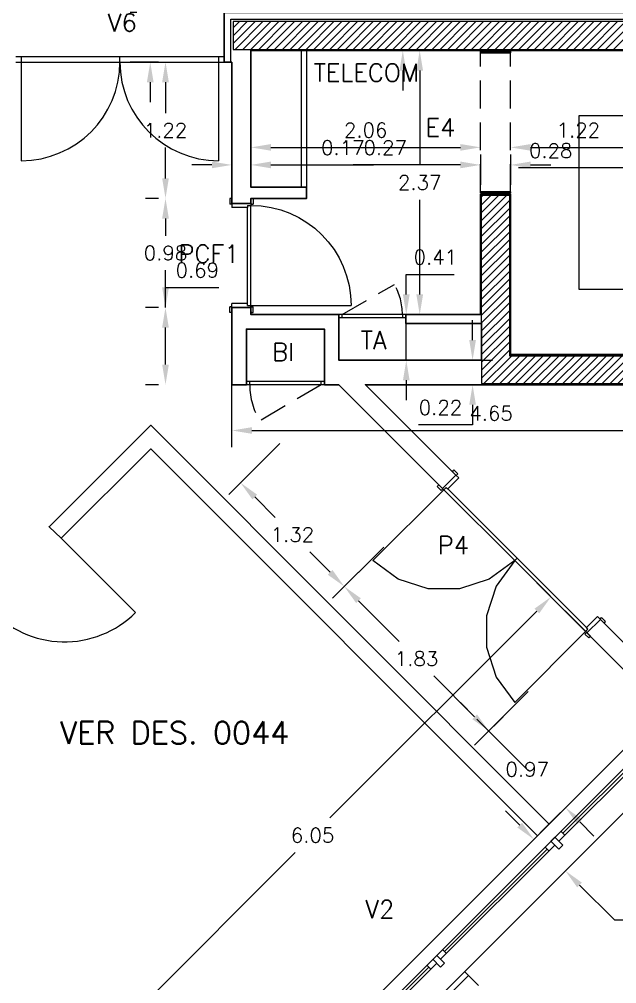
# Model space of a CAD drawing. Extents: x 19.8 to 90.6, y 5.5 to 74.
# Drawn here: x 71.83 to 77.19, y 34.88 to 43.53 of the extents above; entities that cross this region are included whole.
import ezdxf

# ---------------------------------------------------------------- set-up
doc = ezdxf.new("R2010")
doc.units = 0
doc.header["$MEASUREMENT"] = 0
for name, pattern in [('1st floor plan$0$Hidden', [0.375, 0.25, -0.125]), ('1st floor plan$0$Solid', [0]), ('Default', [0]), ('Solid', [0])]:
    doc.linetypes.add(name, pattern=pattern)
doc.layers.get('DEFPOINTS').update_dxf_attribs({"linetype": 'Solid'})
for name, color, linetype in [('1st floor plan$0$1FIN', 15, 'Continuous'), ('1st floor plan$0$2F', 7, 'Continuous'), ('1st floor plan$0$2FIN', 7, 'Continuous'), ('1st floor plan$0$CAI', 52, 'Continuous'), ('1st floor plan$0$Doors', 142, 'Continuous'), ('1st floor plan$0$ESTR', 92, 'Continuous'), ('1st floor plan$0$FACH', 142, 'Continuous'), ('1st floor plan$0$Hatch', 15, 'Continuous'), ('Dimensions (COTAS)', 212, 'Solid'), ('Dimensions for stairway', 212, 'Continuous'), ('Text O', 212, 'Default'), ('VAO', 132, 'Default'), ('Xref_Plan', 7, 'Continuous')]:
    doc.layers.add(name, color=color, linetype=linetype)
doc.layers.add('1st floor plan$0$Interior Walls', color=7, linetype='Continuous', lineweight=30)
doc.layers.add('1st floor plan$0$Partitions', color=7, linetype='Continuous', lineweight=30)
doc.styles.add('Simplex', font='SIMPLEX.SHX')
doc.dimstyles.get("Standard").update_dxf_attribs({"dimtxt": 0.13, "dimasz": 0.18, "dimexe": 0.18, "dimexo": 0.0625, "dimgap": 0.09, "dimtad": 1, "dimtih": 1, "dimtoh": 1, "dimzin": 0, "dimdsep": 46, "dimtxsty": 'Simplex', "dimcen": 0.09, "dimadec": 0, "dimazin": 0, "dimtfac": 1, "dimtofl": 0, "dimtmove": 0, "dimatfit": 3, "dimfxl": 1, "dimtolj": 1, "dimtzin": 0, "dimarcsym": 0})

# ---------------------------------------------------------------- blocks, each defined once
blk = doc.blocks.new('*D17')
at = {"layer": 'DEFPOINTS', "color": 0}
for p in [(79.1035, 36.8731), (81.5784, 34.3983), (52.587, 10.3566)]:
    blk.add_point(p, dxfattribs=at)
at = {"layer": 'Dimensions (COTAS)', "color": 0, "lineweight": -2}
for p, q in [((79.1477, 36.8289), (81.7057, 34.271)), ((81.4511, 34.271), (68.4751, 21.295)), ((55.1892, 8.009), (68.1651, 20.985)), ((52.6312, 10.3124), (55.1892, 7.7545))]:
    blk.add_line(p, q, dxfattribs=at)
at = {"layer": 'Dimensions (COTAS)', "color": 0}
for points in [[(81.4299, 34.2922), (81.4723, 34.2498), (81.5784, 34.3983)], [(55.168, 8.0302), (55.2104, 7.9878), (55.0619, 7.8817)]]:
    blk.add_solid(points, dxfattribs=at)
at = {"layer": 'Dimensions (COTAS)', "color": 0, "insert": (68.3201, 21.14), "char_height": 0.13, "attachment_point": 5, "style": 'Simplex'}
blk.add_mtext('\\A1;37.50', dxfattribs=at)
blk = doc.blocks.new('*D260')
at = {"layer": 'DEFPOINTS', "color": 0}
for p in [(75.3058, 40.882), (75.4264, 40.882), (75.4264, 40.4721)]:
    blk.add_point(p, dxfattribs=at)
at = {"layer": 'Dimensions (COTAS)', "color": 0, "lineweight": -2}
for p, q in [((75.3058, 41.062), (75.3058, 41.242)), ((75.3058, 41.242), (75.7363, 41.242)), ((75.3639, 40.882), (75.1258, 40.882)), ((75.3639, 40.4721), (75.1258, 40.4721)), ((75.3058, 40.2921), (75.3058, 40.1121))]:
    blk.add_line(p, q, dxfattribs=at)
at = {"layer": 'Dimensions (COTAS)', "color": 0}
for points in [[(75.2758, 41.062), (75.3358, 41.062), (75.3058, 40.882)], [(75.2758, 40.2921), (75.3358, 40.2921), (75.3058, 40.4721)]]:
    blk.add_solid(points, dxfattribs=at)
at = {"layer": 'Dimensions (COTAS)', "color": 0, "insert": (75.566, 41.397), "char_height": 0.13, "attachment_point": 5, "style": 'Simplex'}
blk.add_mtext('\\A1;0.41', dxfattribs=at)
blk = doc.blocks.new('*D261')
at = {"layer": 'DEFPOINTS', "color": 0}
for p in [(75.4264, 43.2521), (75.4264, 43.2521), (75.4264, 40.882)]:
    blk.add_point(p, dxfattribs=at)
at = {"layer": 'Dimensions (COTAS)', "color": 0, "lineweight": -2}
for p, q in [((75.3639, 43.2521), (75.2464, 43.2521)), ((75.4264, 43.0721), (75.4264, 42.2221)), ((75.4264, 41.062), (75.4264, 41.9121)), ((75.3639, 40.882), (75.2464, 40.882))]:
    blk.add_line(p, q, dxfattribs=at)
at = {"layer": 'Dimensions (COTAS)', "color": 0}
for points in [[(75.3964, 43.0721), (75.4564, 43.0721), (75.4264, 43.2521)], [(75.3964, 41.062), (75.4564, 41.062), (75.4264, 40.882)]]:
    blk.add_solid(points, dxfattribs=at)
at = {"layer": 'Dimensions (COTAS)', "color": 0, "insert": (75.4264, 42.0671), "char_height": 0.13, "attachment_point": 5, "style": 'Simplex'}
blk.add_mtext('\\A1;2.37', dxfattribs=at)
blk = doc.blocks.new('*D262')
at = {"layer": 'DEFPOINTS', "color": 0}
for p in [(73.1455, 41.924), (73.1455, 41.924), (73.1455, 40.9451)]:
    blk.add_point(p, dxfattribs=at)
at = {"layer": 'Dimensions (COTAS)', "color": 0, "lineweight": -2}
for p, q in [((73.083, 41.924), (72.9655, 41.924)), ((73.1455, 41.744), (73.1455, 41.5895)), ((73.1455, 41.1251), (73.1455, 41.2795)), ((73.083, 40.9451), (72.9655, 40.9451))]:
    blk.add_line(p, q, dxfattribs=at)
at = {"layer": 'Dimensions (COTAS)', "color": 0}
for points in [[(73.1155, 41.744), (73.1755, 41.744), (73.1455, 41.924)], [(73.1155, 41.1251), (73.1755, 41.1251), (73.1455, 40.9451)]]:
    blk.add_solid(points, dxfattribs=at)
at = {"layer": 'Dimensions (COTAS)', "color": 0, "insert": (73.1455, 41.4345), "char_height": 0.13, "attachment_point": 5, "style": 'Simplex'}
blk.add_mtext('\\A1;0.98', dxfattribs=at)
blk = doc.blocks.new('P90-17')
at = {"color": 0}
for p, q in [((0, 0), (0, 0.9)), ((-0.0619, 0.005), (-0.0619, 0.02)), ((-0.0619, 0.02), (-0.0119, 0.02)), ((-0.0619, 0.005), (-0.0569, 0.005)), ((-0.0569, 0), (-0.0569, 0.005)), ((-0.0169, 0), (-0.0169, 0.005)), ((-0.0169, 0.005), (-0.0119, 0.005)), ((-0.0169, 0), (0, 0)), ((-0.0119, 0.005), (-0.0119, 0.02)), ((0, 0), (0.9, 0)), ((0, -0.03), (0, 0)), ((0.9619, 0.02), (0.9119, 0.02)), ((0.9119, 0.005), (0.9119, 0.02)), ((0.9169, 0.005), (0.9119, 0.005)), ((0.9169, 0), (0.9169, 0.005)), ((0.9619, 0.005), (0.9569, 0.005)), ((0.9569, 0), (0.9569, 0.005)), ((0.9619, 0.005), (0.9619, 0.02)), ((0, -0.03), (0.02, -0.03)), ((0.02, -0.03), (0.88, -0.03)), ((0.02, -0.03), (0.02, -0.17)), ((0.9, -0.03), (0.88, -0.03)), ((0.88, -0.03), (0.88, -0.17)), ((0.9169, 0), (0.9, 0)), ((0.9, -0.03), (0.9, 0)), ((-0.0569, -0.17), (-0.0569, -0.175)), ((-0.0169, -0.17), (-0.0169, -0.175)), ((-0.0169, -0.17), (0.02, -0.17)), ((0.9169, -0.17), (0.88, -0.17)), ((0.9169, -0.17), (0.9169, -0.175)), ((0.9569, -0.17), (0.9569, -0.175)), ((-0.0619, -0.175), (-0.0619, -0.19)), ((-0.0619, -0.175), (-0.0569, -0.175)), ((-0.0619, -0.19), (-0.0119, -0.19)), ((-0.0169, -0.175), (-0.0119, -0.175)), ((-0.0119, -0.175), (-0.0119, -0.19)), ((0.9169, -0.175), (0.9119, -0.175)), ((0.9119, -0.175), (0.9119, -0.19)), ((0.9619, -0.19), (0.9119, -0.19)), ((0.9619, -0.175), (0.9569, -0.175)), ((0.9619, -0.175), (0.9619, -0.19))]:
    blk.add_line(p, q, dxfattribs=at)
blk.add_arc((0, 0), 0.9, 360, 90, dxfattribs=at)
blk = doc.blocks.new('*D263')
at = {"layer": 'DEFPOINTS', "color": 0}
for p in [(76.7347, 36.4559), (77.0176, 36.1731), (76.7333, 35.8888)]:
    blk.add_point(p, dxfattribs=at)
at = {"layer": 'Dimensions (COTAS)', "color": 0, "lineweight": -2}
for p, q in [((76.3232, 36.2989), (76.1959, 36.4262)), ((76.6906, 36.4117), (76.3232, 36.0444)), ((76.9734, 36.1289), (76.6061, 35.7615)), ((76.8606, 35.7615), (77.1738, 35.4483)), ((77.1738, 35.4483), (77.66, 35.4483))]:
    blk.add_line(p, q, dxfattribs=at)
at = {"layer": 'Dimensions (COTAS)', "color": 0}
for points in [[(76.3444, 36.3201), (76.302, 36.2777), (76.4505, 36.1716)], [(76.8818, 35.7827), (76.8394, 35.7403), (76.7333, 35.8888)]]:
    blk.add_solid(points, dxfattribs=at)
at = {"layer": 'Dimensions (COTAS)', "color": 0, "insert": (77.4619, 35.6033), "char_height": 0.13, "attachment_point": 5, "style": 'Simplex'}
blk.add_mtext('\\A1;0.40', dxfattribs=at)
blk = doc.blocks.new('*D264')
at = {"layer": 'DEFPOINTS', "color": 0}
for p in [(73.7414, 39.841), (78.3914, 39.841), (78.3914, 39.841)]:
    blk.add_point(p, dxfattribs=at)
at = {"layer": 'Dimensions (COTAS)', "color": 0, "lineweight": -2}
for p, q in [((73.7414, 39.9035), (73.7414, 40.021)), ((78.3914, 39.9035), (78.3914, 40.021)), ((73.9214, 39.841), (78.2114, 39.841))]:
    blk.add_line(p, q, dxfattribs=at)
at = {"layer": 'Dimensions (COTAS)', "color": 0}
for points in [[(73.9214, 39.871), (73.9214, 39.811), (73.7414, 39.841)], [(78.2114, 39.871), (78.2114, 39.811), (78.3914, 39.841)]]:
    blk.add_solid(points, dxfattribs=at)
at = {"layer": 'Dimensions (COTAS)', "color": 0, "insert": (76.0664, 39.996), "char_height": 0.13, "attachment_point": 5, "style": 'Simplex'}
blk.add_mtext('\\A1;4.65', dxfattribs=at)
blk = doc.blocks.new('*D265')
at = {"layer": 'DEFPOINTS', "color": 0}
for p in [(79.1035, 36.8731), (80.8713, 35.1054), (73.8002, 31.5698)]:
    blk.add_point(p, dxfattribs=at)
at = {"layer": 'Dimensions (COTAS)', "color": 0, "lineweight": -2}
for p, q in [((79.1477, 36.8289), (80.9986, 34.9781)), ((80.744, 34.9781), (78.3746, 32.6087)), ((75.6953, 29.9293), (78.0646, 32.2987)), ((73.8444, 31.5256), (75.6953, 29.6748))]:
    blk.add_line(p, q, dxfattribs=at)
at = {"layer": 'Dimensions (COTAS)', "color": 0}
for points in [[(80.7228, 34.9993), (80.7652, 34.9569), (80.8713, 35.1054)], [(75.674, 29.9506), (75.7165, 29.9081), (75.568, 29.8021)]]:
    blk.add_solid(points, dxfattribs=at)
at = {"layer": 'Dimensions (COTAS)', "color": 0, "insert": (78.2196, 32.4537), "char_height": 0.13, "attachment_point": 5, "style": 'Simplex'}
blk.add_mtext('\\A1;7.50', dxfattribs=at)
blk = doc.blocks.new('*D272')
at = {"layer": 'DEFPOINTS', "color": 0}
for p in [(74.7497, 38.441), (76.0464, 37.1443), (76.0464, 37.1443)]:
    blk.add_point(p, dxfattribs=at)
at = {"layer": 'Dimensions (COTAS)', "color": 0, "lineweight": -2}
for p, q in [((74.7939, 38.4852), (74.877, 38.5683)), ((74.877, 38.3137), (75.243, 37.9476)), ((75.9191, 37.2715), (75.553, 37.6376)), ((76.0906, 37.1884), (76.1737, 37.2715))]:
    blk.add_line(p, q, dxfattribs=at)
at = {"layer": 'Dimensions (COTAS)', "color": 0}
for points in [[(74.8982, 38.3349), (74.8558, 38.2925), (74.7497, 38.441)], [(75.9403, 37.2927), (75.8979, 37.2503), (76.0464, 37.1443)]]:
    blk.add_solid(points, dxfattribs=at)
at = {"layer": 'Dimensions (COTAS)', "color": 0, "insert": (75.398, 37.7926), "char_height": 0.13, "attachment_point": 5, "style": 'Simplex'}
blk.add_mtext('\\A1;1.83', dxfattribs=at)
blk = doc.blocks.new('PD90-17')
at = {"color": 0}
for p, q in [((0, 0), (0, 0.9)), ((1.8, 0), (1.8, 0.9)), ((-0.0619, 0.005), (-0.0619, 0.02)), ((-0.0619, 0.02), (-0.0119, 0.02)), ((-0.0619, 0.005), (-0.0569, 0.005)), ((-0.0569, 0), (-0.0569, 0.005)), ((-0.0169, 0), (-0.0169, 0.005)), ((-0.0169, 0.005), (-0.0119, 0.005)), ((-0.0169, 0), (0, 0)), ((-0.0119, 0.005), (-0.0119, 0.02)), ((0, -0.03), (0, 0)), ((0, 0), (0.9, 0)), ((1.8, 0), (0.9, 0)), ((1.8, -0.03), (1.8, 0)), ((1.8169, 0), (1.8, 0)), ((1.8619, 0.02), (1.8119, 0.02)), ((1.8119, 0.005), (1.8119, 0.02)), ((1.8169, 0.005), (1.8119, 0.005)), ((1.8169, 0), (1.8169, 0.005)), ((1.8619, 0.005), (1.8569, 0.005)), ((1.8569, 0), (1.8569, 0.005)), ((1.8619, 0.005), (1.8619, 0.02)), ((0, -0.03), (0.02, -0.03)), ((0.02, -0.03), (0.02, -0.17)), ((0.9, -0.03), (0.02, -0.03)), ((0.9, 0), (0.9, -0.03)), ((0.9, 0), (0.9, -0.03)), ((0.9, -0.03), (1.78, -0.03)), ((1.78, -0.03), (1.78, -0.17)), ((1.8, -0.03), (1.78, -0.03)), ((-0.0569, -0.17), (-0.0569, -0.175)), ((-0.0169, -0.17), (-0.0169, -0.175)), ((-0.0169, -0.17), (0.02, -0.17)), ((1.8169, -0.17), (1.78, -0.17)), ((1.8169, -0.17), (1.8169, -0.175)), ((1.8569, -0.17), (1.8569, -0.175)), ((-0.0619, -0.175), (-0.0619, -0.19)), ((-0.0619, -0.175), (-0.0569, -0.175)), ((-0.0619, -0.19), (-0.0119, -0.19)), ((-0.0169, -0.175), (-0.0119, -0.175)), ((-0.0119, -0.175), (-0.0119, -0.19)), ((1.8169, -0.175), (1.8119, -0.175)), ((1.8119, -0.175), (1.8119, -0.19)), ((1.8619, -0.19), (1.8119, -0.19)), ((1.8619, -0.175), (1.8569, -0.175)), ((1.8619, -0.175), (1.8619, -0.19))]:
    blk.add_line(p, q, dxfattribs=at)
at = {"color": 0, "linetype": 'Default'}
for points in [[(0.9, 0, 0), (0.856, 0.2781, 0), (0.7281, 0.529, 0), (0.529, 0.7281, 0), (0.2781, 0.856, 0), (0, 0.9, 0)], [(0.9, 0, 0), (0.944, 0.2781, 0), (1.0719, 0.529, 0), (1.271, 0.7281, 0), (1.5219, 0.856, 0), (1.8, 0.9, 0)]]:
    blk.add_polyline3d(points, dxfattribs=at)
blk = doc.blocks.new('*D273')
at = {"layer": 'DEFPOINTS', "color": 0}
for p in [(76.6039, 38.3474), (76.6039, 38.3474), (72.3259, 34.0694)]:
    blk.add_point(p, dxfattribs=at)
at = {"layer": 'Dimensions (COTAS)', "color": 0, "lineweight": -2}
for p, q in [((76.5597, 38.3916), (76.4766, 38.4747)), ((76.4766, 38.2202), (74.6199, 36.3634)), ((72.4532, 34.1967), (74.3099, 36.0534)), ((72.2817, 34.1136), (72.1986, 34.1967))]:
    blk.add_line(p, q, dxfattribs=at)
at = {"layer": 'Dimensions (COTAS)', "color": 0}
for points in [[(76.4554, 38.2414), (76.4978, 38.199), (76.6039, 38.3474)], [(72.432, 34.2179), (72.4744, 34.1755), (72.3259, 34.0694)]]:
    blk.add_solid(points, dxfattribs=at)
at = {"layer": 'Dimensions (COTAS)', "color": 0, "insert": (74.4649, 36.2084), "char_height": 0.13, "attachment_point": 5, "style": 'Simplex'}
blk.add_mtext('\\A1;6.05', dxfattribs=at)
blk = doc.blocks.new('L')
at = {"color": 0}
blk.add_line((0, 0.15), (0, -0.5), dxfattribs=at)
blk = doc.blocks.new('*D274')
at = {"layer": 'DEFPOINTS', "color": 0}
for p in [(76.0464, 37.1443), (76.7347, 36.4559), (76.7347, 36.4559)]:
    blk.add_point(p, dxfattribs=at)
at = {"layer": 'Dimensions (COTAS)', "color": 0, "lineweight": -2}
for p, q in [((75.9191, 37.2715), (75.7918, 37.3988)), ((76.0022, 37.1001), (75.9191, 37.017)), ((76.7789, 36.5001), (76.862, 36.5832)), ((76.862, 36.3286), (76.9893, 36.2013))]:
    blk.add_line(p, q, dxfattribs=at)
at = {"layer": 'Dimensions (COTAS)', "color": 0}
for points in [[(75.9403, 37.2927), (75.8979, 37.2503), (76.0464, 37.1443)], [(76.8832, 36.3498), (76.8408, 36.3074), (76.7347, 36.4559)]]:
    blk.add_solid(points, dxfattribs=at)
at = {"layer": 'Dimensions (COTAS)', "color": 0, "insert": (76.3906, 36.8001), "char_height": 0.13, "attachment_point": 5, "style": 'Simplex'}
blk.add_mtext('\\A1;0.97', dxfattribs=at)
blk = doc.blocks.new('*D275')
at = {"layer": 'DEFPOINTS', "color": 0}
for p in [(73.8189, 39.3717), (74.7497, 38.441), (74.7497, 38.441)]:
    blk.add_point(p, dxfattribs=at)
at = {"layer": 'Dimensions (COTAS)', "color": 0, "lineweight": -2}
for p, q in [((73.8631, 39.4159), (73.9462, 39.499)), ((73.9462, 39.2444), (74.1293, 39.0614)), ((74.6224, 38.5683), (74.4393, 38.7514)), ((74.7939, 38.4852), (74.877, 38.5683))]:
    blk.add_line(p, q, dxfattribs=at)
at = {"layer": 'Dimensions (COTAS)', "color": 0}
for points in [[(73.9674, 39.2657), (73.925, 39.2232), (73.8189, 39.3717)], [(74.6436, 38.5895), (74.6012, 38.547), (74.7497, 38.441)]]:
    blk.add_solid(points, dxfattribs=at)
at = {"layer": 'Dimensions (COTAS)', "color": 0, "insert": (74.2843, 38.9064), "char_height": 0.13, "attachment_point": 5, "style": 'Simplex'}
blk.add_mtext('\\A1;1.32', dxfattribs=at)
blk = doc.blocks.new('*D276')
at = {"layer": 'DEFPOINTS', "color": 0}
for p in [(73.1455, 40.9451), (73.1455, 40.9451), (73.1455, 40.2521)]:
    blk.add_point(p, dxfattribs=at)
at = {"layer": 'Dimensions (COTAS)', "color": 0, "lineweight": -2}
for p, q in [((73.1455, 40.9451), (73.1455, 41.1251)), ((73.1455, 41.1251), (73.6255, 41.1251)), ((73.083, 40.9451), (72.9655, 40.9451)), ((73.1455, 40.4321), (73.1455, 40.7651)), ((73.083, 40.2521), (72.9655, 40.2521))]:
    blk.add_line(p, q, dxfattribs=at)
at = {"layer": 'Dimensions (COTAS)', "color": 0}
for points in [[(73.1155, 40.7651), (73.1755, 40.7651), (73.1455, 40.9451)], [(73.1155, 40.4321), (73.1755, 40.4321), (73.1455, 40.2521)]]:
    blk.add_solid(points, dxfattribs=at)
at = {"layer": 'Dimensions (COTAS)', "color": 0, "insert": (73.4305, 41.2801), "char_height": 0.13, "attachment_point": 5, "style": 'Simplex'}
blk.add_mtext('\\A1;0.69', dxfattribs=at)
blk = doc.blocks.new('*D277')
at = {"layer": 'DEFPOINTS', "color": 0}
for p in [(75.4264, 40.4721), (75.9007, 40.4721), (75.4264, 40.2521)]:
    blk.add_point(p, dxfattribs=at)
at = {"layer": 'Dimensions (COTAS)', "color": 0, "lineweight": -2}
for p, q in [((75.9007, 40.6521), (75.9007, 40.8321)), ((75.4889, 40.4721), (76.0807, 40.4721)), ((75.4889, 40.2521), (76.0807, 40.2521)), ((75.9007, 40.0721), (75.9007, 39.8921)), ((75.9007, 39.8921), (75.4145, 39.8921))]:
    blk.add_line(p, q, dxfattribs=at)
at = {"layer": 'Dimensions (COTAS)', "color": 0}
for points in [[(75.8707, 40.6521), (75.9307, 40.6521), (75.9007, 40.4721)], [(75.8707, 40.0721), (75.9307, 40.0721), (75.9007, 40.2521)]]:
    blk.add_solid(points, dxfattribs=at)
at = {"layer": 'Dimensions (COTAS)', "color": 0, "insert": (75.6126, 40.0471), "char_height": 0.13, "attachment_point": 5, "style": 'Simplex'}
blk.add_mtext('\\A1;0.22', dxfattribs=at)
blk = doc.blocks.new('*D295')
at = {"layer": 'DEFPOINTS', "color": 0}
for p in [(77.7368, 42.3823), (77.4568, 42.225), (77.7368, 42.1986)]:
    blk.add_point(p, dxfattribs=at)
at = {"layer": 'Dimensions for stairway', "color": 0, "lineweight": -2}
for p, q in [((77.7368, 42.3198), (77.7368, 42.0186)), ((77.2768, 42.1986), (76.3137, 42.1986)), ((77.4568, 42.1625), (77.4568, 42.0186)), ((77.9168, 42.1986), (78.0968, 42.1986))]:
    blk.add_line(p, q, dxfattribs=at)
at = {"layer": 'Dimensions for stairway', "color": 0}
for points in [[(77.2768, 42.2286), (77.2768, 42.1686), (77.4568, 42.1986)], [(77.9168, 42.2286), (77.9168, 42.1686), (77.7368, 42.1986)]]:
    blk.add_solid(points, dxfattribs=at)
at = {"layer": 'Dimensions for stairway', "color": 0, "insert": (76.6018, 42.3536), "char_height": 0.13, "attachment_point": 5, "style": 'Simplex'}
blk.add_mtext('\\A1;0.28', dxfattribs=at)
blk = doc.blocks.new('*D296')
at = {"layer": 'DEFPOINTS', "color": 0}
for p in [(76.2418, 42.3823), (77.4568, 42.3823), (77.4568, 42.225)]:
    blk.add_point(p, dxfattribs=at)
at = {"layer": 'Dimensions for stairway', "color": 0, "lineweight": -2}
for p, q in [((76.2418, 42.4448), (76.2418, 42.5623)), ((77.4568, 42.2875), (77.4568, 42.5623)), ((76.4218, 42.3823), (77.2768, 42.3823))]:
    blk.add_line(p, q, dxfattribs=at)
at = {"layer": 'Dimensions for stairway', "color": 0}
for points in [[(76.4218, 42.4123), (76.4218, 42.3523), (76.2418, 42.3823)], [(77.2768, 42.4123), (77.2768, 42.3523), (77.4568, 42.3823)]]:
    blk.add_solid(points, dxfattribs=at)
at = {"layer": 'Dimensions for stairway', "color": 0, "insert": (76.8493, 42.5373), "char_height": 0.13, "attachment_point": 5, "style": 'Simplex'}
blk.add_mtext('\\A1;1.22', dxfattribs=at)
blk = doc.blocks.new('*D299')
at = {"layer": 'DEFPOINTS', "color": 0}
for p in [(73.9114, 42.3823), (75.9718, 42.3823), (75.9718, 42.3823)]:
    blk.add_point(p, dxfattribs=at)
at = {"layer": 'Dimensions (COTAS)', "color": 0, "lineweight": -2}
for p, q in [((73.9114, 42.4448), (73.9114, 42.5623)), ((75.9718, 42.4448), (75.9718, 42.5623)), ((74.0914, 42.3823), (75.7918, 42.3823))]:
    blk.add_line(p, q, dxfattribs=at)
at = {"layer": 'Dimensions (COTAS)', "color": 0}
for points in [[(74.0914, 42.4123), (74.0914, 42.3523), (73.9114, 42.3823)], [(75.7918, 42.4123), (75.7918, 42.3523), (75.9718, 42.3823)]]:
    blk.add_solid(points, dxfattribs=at)
at = {"layer": 'Dimensions (COTAS)', "color": 0, "insert": (74.9416, 42.5373), "char_height": 0.13, "attachment_point": 5, "style": 'Simplex'}
blk.add_mtext('\\A1;2.06', dxfattribs=at)
blk = doc.blocks.new('*D300')
at = {"layer": 'DEFPOINTS', "color": 0}
for p in [(73.0087, 43.5921), (73.1455, 43.5921), (73.1455, 43.1475)]:
    blk.add_point(p, dxfattribs=at)
at = {"layer": 'Dimensions (COTAS)', "color": 0, "lineweight": -2}
for p, q in [((73.0087, 43.7721), (73.0087, 43.9687)), ((73.0087, 43.9687), (73.4949, 43.9687)), ((73.083, 43.5921), (72.8287, 43.5921)), ((73.083, 43.1475), (72.8287, 43.1475)), ((73.0087, 42.9675), (73.0087, 42.7875))]:
    blk.add_line(p, q, dxfattribs=at)
at = {"layer": 'Dimensions (COTAS)', "color": 0}
for points in [[(72.9787, 43.7721), (73.0387, 43.7721), (73.0087, 43.5921)], [(72.9787, 42.9675), (73.0387, 42.9675), (73.0087, 43.1475)]]:
    blk.add_solid(points, dxfattribs=at)
at = {"layer": 'Dimensions (COTAS)', "color": 0, "insert": (73.2968, 44.1237), "char_height": 0.13, "attachment_point": 5, "style": 'Simplex'}
blk.add_mtext('\\A1;0.45', dxfattribs=at)
blk = doc.blocks.new('*D301')
at = {"layer": 'DEFPOINTS', "color": 0}
for p in [(73.1455, 43.1475), (73.1455, 43.1475), (73.1455, 41.924)]:
    blk.add_point(p, dxfattribs=at)
at = {"layer": 'Dimensions (COTAS)', "color": 0, "lineweight": -2}
for p, q in [((73.083, 43.1475), (72.9655, 43.1475)), ((73.1455, 42.9675), (73.1455, 42.6907)), ((73.1455, 42.104), (73.1455, 42.3807)), ((73.083, 41.924), (72.9655, 41.924))]:
    blk.add_line(p, q, dxfattribs=at)
at = {"layer": 'Dimensions (COTAS)', "color": 0}
for points in [[(73.1155, 42.9675), (73.1755, 42.9675), (73.1455, 43.1475)], [(73.1155, 42.104), (73.1755, 42.104), (73.1455, 41.924)]]:
    blk.add_solid(points, dxfattribs=at)
at = {"layer": 'Dimensions (COTAS)', "color": 0, "insert": (73.1455, 42.5357), "char_height": 0.13, "attachment_point": 5, "style": 'Simplex'}
blk.add_mtext('\\A1;1.22', dxfattribs=at)
blk = doc.blocks.new('*D302')
at = {"layer": 'DEFPOINTS', "color": 0}
for p in [(73.7414, 42.3823), (73.9114, 42.3823), (73.9114, 42.225)]:
    blk.add_point(p, dxfattribs=at)
at = {"layer": 'Dimensions (COTAS)', "color": 0, "lineweight": -2}
for p, q in [((73.7414, 42.3198), (73.7414, 42.045)), ((73.9114, 42.3198), (73.9114, 42.045)), ((73.5614, 42.225), (73.3814, 42.225)), ((74.0914, 42.225), (75.0121, 42.225))]:
    blk.add_line(p, q, dxfattribs=at)
at = {"layer": 'Dimensions (COTAS)', "color": 0}
for points in [[(73.5614, 42.255), (73.5614, 42.195), (73.7414, 42.225)], [(74.0914, 42.255), (74.0914, 42.195), (73.9114, 42.225)]]:
    blk.add_solid(points, dxfattribs=at)
at = {"layer": 'Dimensions (COTAS)', "color": 0, "insert": (74.7364, 42.38), "char_height": 0.13, "attachment_point": 5, "style": 'Simplex'}
blk.add_mtext('\\A1;0.17', dxfattribs=at)
blk = doc.blocks.new('*D303')
at = {"layer": 'DEFPOINTS', "color": 0}
for p in [(75.9718, 42.3823), (76.2418, 42.3823), (76.2418, 42.225)]:
    blk.add_point(p, dxfattribs=at)
at = {"layer": 'Dimensions for stairway', "color": 0, "lineweight": -2}
for p, q in [((75.9718, 42.3198), (75.9718, 42.045)), ((76.2418, 42.3198), (76.2418, 42.045)), ((75.7918, 42.225), (74.8287, 42.225)), ((76.4218, 42.225), (76.6018, 42.225))]:
    blk.add_line(p, q, dxfattribs=at)
at = {"layer": 'Dimensions for stairway', "color": 0}
for points in [[(75.7918, 42.255), (75.7918, 42.195), (75.9718, 42.225)], [(76.4218, 42.255), (76.4218, 42.195), (76.2418, 42.225)]]:
    blk.add_solid(points, dxfattribs=at)
at = {"layer": 'Dimensions for stairway', "color": 0, "insert": (75.1168, 42.38), "char_height": 0.13, "attachment_point": 5, "style": 'Simplex'}
blk.add_mtext('\\A1;0.27', dxfattribs=at)
blk = doc.blocks.new('*D304')
at = {"layer": 'DEFPOINTS', "color": 0}
for p in [(75.2748, 43.5921), (75.4264, 43.5921), (75.4264, 43.2521)]:
    blk.add_point(p, dxfattribs=at)
at = {"layer": 'Dimensions (COTAS)', "color": 0, "lineweight": -2}
for p, q in [((75.2748, 43.7721), (75.2748, 43.9521)), ((75.2748, 43.9521), (75.7672, 43.9521)), ((75.3639, 43.5921), (75.0948, 43.5921)), ((75.3639, 43.2521), (75.0948, 43.2521)), ((75.2748, 43.0721), (75.2748, 42.8921))]:
    blk.add_line(p, q, dxfattribs=at)
at = {"layer": 'Dimensions (COTAS)', "color": 0}
for points in [[(75.2448, 43.7721), (75.3048, 43.7721), (75.2748, 43.5921)], [(75.2448, 43.0721), (75.3048, 43.0721), (75.2748, 43.2521)]]:
    blk.add_solid(points, dxfattribs=at)
at = {"layer": 'Dimensions (COTAS)', "color": 0, "insert": (75.566, 44.1071), "char_height": 0.13, "attachment_point": 5, "style": 'Simplex'}
blk.add_mtext('\\A1;0.34', dxfattribs=at)
blk = doc.blocks.new('1st floor plan$0$BR 1')
at = {"layer": '1st floor plan$0$FACH'}
for p, q in [((2.8134, 2.6296), (2.9393, 2.5037)), ((2.8488, 2.5942), (2.7074, 2.4528))]:
    blk.add_line(p, q, dxfattribs=at)
blk = doc.blocks.new('1st floor plan$0$Door 1')
blk.add_line((0, 0), (0, 0.9414))
blk.add_arc((0, 0.0414), 0.9, 357.36269, 90)
blk = doc.blocks.new('1st floor plan$0$J1')
at = {"layer": '1st floor plan$0$2F', "linetype": 'Continuous'}
for p, q in [((6.05, 0.4), (0, 0.4)), ((6.05, 0), (0, 0))]:
    blk.add_line(p, q, dxfattribs=at)
at = {"layer": '1st floor plan$0$CAI'}
for p, q in [((0, 0.22), (0.05, 0.22)), ((0, 0.12), (0, 0.22)), ((3, 0.22), (3, 0.12)), ((3.05, 0.22), (3.05, 0.12)), ((6.05, 0.22), (6.05, 0.12)), ((2.925, 0.17), (2.925, 0.12)), ((3.125, 0.17), (3.125, 0.12))]:
    blk.add_line(p, q, dxfattribs=at)
at = {"layer": '1st floor plan$0$CAI', "linetype": 'Continuous'}
for p, q in [((0.05, 0.22), (0.05, 0.12)), ((1.55, 0.22), (1.5, 0.22)), ((1.5, 0.22), (1.5, 0.12)), ((1.55, 0.22), (1.55, 0.12)), ((3.05, 0.22), (3, 0.22)), ((4.55, 0.22), (4.5, 0.22)), ((4.5, 0.22), (4.5, 0.12)), ((4.55, 0.22), (4.55, 0.12)), ((6, 0.22), (6.05, 0.22)), ((6, 0.22), (6, 0.12)), ((6.05, 0.12), (0, 0.12)), ((1.5, 0.17), (0.05, 0.17)), ((0.15, 0.17), (0.15, 0.12)), ((1.425, 0.12), (1.425, 0.17)), ((1.55, 0.12), (1.5, 0.12)), ((3, 0.17), (1.55, 0.17)), ((1.625, 0.17), (1.625, 0.12)), ((4.5, 0.17), (3.05, 0.17)), ((4.425, 0.17), (4.425, 0.12)), ((6, 0.17), (4.55, 0.17)), ((4.625, 0.12), (4.625, 0.17)), ((5.9, 0.17), (5.9, 0.12))]:
    blk.add_line(p, q, dxfattribs=at)
at = {"layer": '1st floor plan$0$CAI', "color": 15}
for p, q in [((0.15, 0.145), (1.425, 0.145)), ((2.925, 0.145), (1.625, 0.145)), ((3.125, 0.145), (4.425, 0.145)), ((5.9, 0.145), (4.625, 0.145))]:
    blk.add_line(p, q, dxfattribs=at)
blk = doc.blocks.new('*X423')
at = {"color": 0, "linetype": 'ByBlock'}
for p, q in [((-7.0974, 0.8929), (-6.8993, 1.091)), ((-7.0974, 0.9636), (-6.97, 1.091)), ((-7.0974, 1.0343), (-7.0407, 1.091)), ((-7.0788, 0.8408), (-6.8286, 1.091)), ((-7.0081, 0.8408), (-6.7579, 1.091)), ((-6.9374, 0.8408), (-6.6872, 1.091)), ((-6.8667, 0.8408), (-6.6165, 1.091)), ((-6.796, 0.8408), (-6.5458, 1.091)), ((-6.7252, 0.8408), (-6.475, 1.091)), ((-6.6545, 0.8408), (-6.4043, 1.091)), ((-6.5838, 0.8408), (-6.3336, 1.091)), ((-6.5131, 0.8408), (-6.2629, 1.091)), ((-6.4424, 0.8408), (-6.1922, 1.091)), ((-6.3717, 0.8408), (-6.1215, 1.091)), ((-6.301, 0.8408), (-6.0508, 1.091)), ((-6.2303, 0.8408), (-5.9801, 1.091)), ((-6.1596, 0.8408), (-5.9094, 1.091)), ((-6.0889, 0.8408), (-5.8386, 1.091)), ((-6.0181, 0.8408), (-5.7679, 1.091)), ((-5.9474, 0.8408), (-5.6972, 1.091)), ((-5.8767, 0.8408), (-5.6265, 1.091)), ((-5.806, 0.8408), (-5.5558, 1.091)), ((-5.7353, 0.8408), (-5.4851, 1.091)), ((-5.6646, 0.8408), (-5.4144, 1.091)), ((-5.5939, 0.8408), (-5.3437, 1.091)), ((-5.5232, 0.8408), (-5.273, 1.091)), ((-5.4525, 0.8408), (-5.2023, 1.091)), ((-5.3817, 0.8408), (-5.1315, 1.091)), ((-5.311, 0.8408), (-5.0608, 1.091)), ((-5.2403, 0.8408), (-4.9901, 1.091)), ((-5.1696, 0.8408), (-4.9194, 1.091)), ((-5.0989, 0.8408), (-4.8487, 1.091)), ((-5.0282, 0.8408), (-4.778, 1.091)), ((-4.9575, 0.8408), (-4.7073, 1.091)), ((-4.8868, 0.8408), (-4.6366, 1.091)), ((-4.8161, 0.8408), (-4.5659, 1.091)), ((-4.7453, 0.8408), (-4.4951, 1.091)), ((-4.6746, 0.8408), (-4.4244, 1.091)), ((-4.6039, 0.8408), (-4.3537, 1.091)), ((-4.5332, 0.8408), (-4.283, 1.091)), ((-4.4625, 0.8408), (-4.2123, 1.091)), ((-4.3918, 0.8408), (-4.1416, 1.091)), ((-4.3211, 0.8408), (-4.0709, 1.091)), ((-4.2504, 0.8408), (-4.0002, 1.091)), ((-4.1797, 0.8408), (-3.9295, 1.091)), ((-4.109, 0.8408), (-3.8588, 1.091)), ((-4.0382, 0.8408), (-3.788, 1.091)), ((-3.9675, 0.8408), (-3.7173, 1.091)), ((-3.8968, 0.8408), (-3.6466, 1.091)), ((-3.8261, 0.8408), (-3.5759, 1.091)), ((-3.7554, 0.8408), (-3.5052, 1.091)), ((-3.6847, 0.8408), (-3.4345, 1.091))]:
    blk.add_line(p, q, dxfattribs=at)
blk = doc.blocks.new('*X426')
at = {"color": 0, "linetype": 'ByBlock'}
for p, q in [((-4.617, -2.1422), (-4.3841, -1.9092)), ((-4.617, -2.0715), (-4.4548, -1.9092)), ((-4.617, -2.0007), (-4.5255, -1.9092)), ((-4.617, -1.93), (-4.5962, -1.9092)), ((-4.5634, -2.1592), (-4.3134, -1.9092)), ((-4.4927, -2.1592), (-4.2427, -1.9092)), ((-4.422, -2.1592), (-4.172, -1.9092)), ((-4.3513, -2.1592), (-4.1013, -1.9092)), ((-4.2805, -2.1592), (-4.0305, -1.9092)), ((-4.2098, -2.1592), (-3.9598, -1.9092)), ((-4.1391, -2.1592), (-3.8891, -1.9092)), ((-4.0684, -2.1592), (-3.8184, -1.9092)), ((-3.9977, -2.1592), (-3.7477, -1.9092)), ((-3.927, -2.1592), (-3.677, -1.9092)), ((-3.8563, -2.1592), (-3.6063, -1.9092)), ((-3.7856, -2.1592), (-3.5356, -1.9092)), ((-3.7149, -2.1592), (-3.4649, -1.9092)), ((-3.6441, -2.1592), (-3.3941, -1.9092)), ((-3.5734, -2.1592), (-3.3234, -1.9092)), ((-3.5027, -2.1592), (-3.2527, -1.9092)), ((-3.432, -2.1592), (-3.182, -1.9092)), ((-3.3613, -2.1592), (-3.1113, -1.9092)), ((-3.2906, -2.1592), (-3.0406, -1.9092)), ((-3.2199, -2.1592), (-2.9699, -1.9092)), ((-3.1492, -2.1592), (-2.8992, -1.9092)), ((-3.0785, -2.1592), (-2.8285, -1.9092)), ((-3.0077, -2.1592), (-2.7577, -1.9092)), ((-2.937, -2.1592), (-2.687, -1.9092)), ((-2.8663, -2.1592), (-2.6163, -1.9092)), ((-2.7956, -2.1592), (-2.5456, -1.9092)), ((-2.7249, -2.1592), (-2.4749, -1.9092)), ((-2.6542, -2.1592), (-2.4042, -1.9092)), ((-2.5835, -2.1592), (-2.3335, -1.9092)), ((-2.5128, -2.1592), (-2.2628, -1.9092)), ((-2.4421, -2.1592), (-2.1921, -1.9092)), ((-2.3713, -2.1592), (-2.1213, -1.9092)), ((-2.3006, -2.1592), (-2.0506, -1.9092)), ((-2.2299, -2.1592), (-1.9799, -1.9092)), ((-2.1592, -2.1592), (-1.9092, -1.9092)), ((-2.0885, -2.1592), (-1.8385, -1.9092)), ((-2.0178, -2.1592), (-1.7678, -1.9092)), ((-1.9471, -2.1592), (-1.6971, -1.9092)), ((-1.8764, -2.1592), (-1.6264, -1.9092)), ((-1.8057, -2.1592), (-1.5557, -1.9092)), ((-1.7349, -2.1592), (-1.4849, -1.9092)), ((-1.6642, -2.1592), (-1.4142, -1.9092)), ((-1.5935, -2.1592), (-1.3435, -1.9092)), ((-1.5228, -2.1592), (-1.2728, -1.9092)), ((-1.4521, -2.1592), (-1.2021, -1.9092)), ((-1.3814, -2.1592), (-1.1314, -1.9092)), ((-1.3107, -2.1592), (-1.0607, -1.9092)), ((-1.24, -2.1592), (-0.99, -1.9092)), ((-1.1693, -2.1592), (-0.9193, -1.9092)), ((-1.0986, -2.1592), (-0.8485, -1.9092)), ((-1.0278, -2.1592), (-0.7778, -1.9092)), ((-0.9571, -2.1592), (-0.7071, -1.9092)), ((-0.8864, -2.1592), (-0.6364, -1.9092)), ((-0.8157, -2.1592), (-0.5657, -1.9092)), ((-0.745, -2.1592), (-0.495, -1.9092)), ((-0.6743, -2.1592), (-0.4243, -1.9092)), ((-0.6036, -2.1592), (-0.3536, -1.9092)), ((-0.5329, -2.1592), (-0.2829, -1.9092)), ((-0.4622, -2.1592), (-0.2122, -1.9092)), ((-0.3914, -2.1592), (-0.1414, -1.9092)), ((-0.3207, -2.1592), (-0.0707, -1.9092)), ((-0.25, -2.1592), (0, -1.9092)), ((-0.1793, -2.1592), (0.0707, -1.9092)), ((-0.1086, -2.1592), (0.1414, -1.9092)), ((-0.0379, -2.1592), (0.2121, -1.9092)), ((0.0328, -2.1592), (0.2828, -1.9092)), ((0.1035, -2.1592), (0.3535, -1.9092)), ((0.1742, -2.1592), (0.4242, -1.9092)), ((0.245, -2.1592), (0.495, -1.9092)), ((0.3157, -2.1592), (0.5657, -1.9092)), ((0.3864, -2.1592), (0.633, -1.9126)), ((0.4571, -2.1592), (0.633, -1.9833)), ((0.5278, -2.1592), (0.633, -2.054)), ((0.5985, -2.1592), (0.633, -2.1248))]:
    blk.add_line(p, q, dxfattribs=at)
blk = doc.blocks.new('*X425')
at = {"color": 0, "linetype": 'ByBlock'}
for p, q in [((-4.867, -0.6951), (-4.6411, -0.4692)), ((-4.867, -0.6244), (-4.7118, -0.4692)), ((-4.867, -0.5537), (-4.7825, -0.4692)), ((-4.867, -0.483), (-4.8532, -0.4692)), ((-4.867, -0.7658), (-4.617, -0.5158)), ((-4.867, -0.8365), (-4.617, -0.5865)), ((-4.867, -0.9072), (-4.617, -0.6572)), ((-4.867, -0.9779), (-4.617, -0.7279)), ((-4.867, -1.0487), (-4.617, -0.7987)), ((-4.867, -1.1194), (-4.617, -0.8694)), ((-4.867, -1.1901), (-4.617, -0.9401)), ((-4.867, -1.2608), (-4.617, -1.0108)), ((-4.867, -1.3315), (-4.617, -1.0815)), ((-4.867, -1.4022), (-4.617, -1.1522)), ((-4.867, -1.4729), (-4.617, -1.2229)), ((-4.867, -1.5436), (-4.617, -1.2936)), ((-4.867, -1.6143), (-4.617, -1.3643)), ((-4.867, -1.6851), (-4.617, -1.4351)), ((-4.867, -1.7558), (-4.617, -1.5058)), ((-4.867, -1.8265), (-4.617, -1.5765)), ((-4.867, -1.8972), (-4.617, -1.6472)), ((-4.867, -1.9679), (-4.617, -1.7179)), ((-4.867, -2.0386), (-4.617, -1.7886)), ((-4.867, -2.1093), (-4.617, -1.8593)), ((-4.8462, -2.1592), (-4.617, -1.93)), ((-4.7755, -2.1592), (-4.617, -2.0007)), ((-4.7048, -2.1592), (-4.617, -2.0715)), ((-4.6341, -2.1592), (-4.617, -2.1422))]:
    blk.add_line(p, q, dxfattribs=at)
blk = doc.blocks.new('1st floor plan')
at = {"layer": '1st floor plan$0$1FIN'}
for p, q in [((75.9718, 43.2521), (76.2418, 43.2521)), ((75.9718, 43.2421), (76.2418, 43.2421)), ((75.9718, 41.9721), (76.2418, 41.9721))]:
    blk.add_line(p, q, dxfattribs=at)
at = {"layer": '1st floor plan$0$1FIN', "linetype": '1st floor plan$0$Hidden'}
for p, q in [((75.9718, 41.9821), (75.9718, 43.2321)), ((76.2418, 41.9821), (76.2418, 43.2321)), ((74.7314, 40.882), (75.199, 41.152)), ((74.5414, 40.2521), (73.9906, 39.9261))]:
    blk.add_line(p, q, dxfattribs=at)
for centre, radius, start, end in [((74.7314, 40.882), 0.54, 0, 30), ((74.5414, 40.2521), 0.64, 180.61893, 210.61893)]:
    blk.add_arc(centre, radius, start, end, dxfattribs=at)
at = {"layer": '1st floor plan$0$2FIN'}
for p, q in [((75.3014, 40.882), (74.7014, 40.882)), ((74.7314, 40.852), (74.7314, 40.882)), ((75.2714, 40.882), (75.2714, 40.852)), ((75.3014, 40.852), (74.7014, 40.852)), ((75.3014, 40.802), (75.3014, 40.4721)), ((74.5714, 40.2821), (73.8714, 40.2821)), ((73.9014, 40.2521), (73.9014, 40.2821)), ((74.5414, 40.2521), (74.5414, 40.2821)), ((74.5714, 40.2521), (73.8714, 40.2521))]:
    blk.add_line(p, q, dxfattribs=at)
blk.add_lwpolyline([(73.7314, 43.1469), (73.7314, 43.5321), (80.6717, 43.5321)], dxfattribs=at)
blk.add_lwpolyline([(80.8568, 42.6671), (80.8568, 41.1071), (76.8568, 41.1071), (76.8568, 42.6671)], close=True, dxfattribs=at)
at = {"layer": '1st floor plan$0$ESTR'}
blk.add_line((73.7514, 43.5123), (73.7514, 43.2621), dxfattribs=at)
blk.add_lwpolyline([(80.6618, 43.5123), (73.7514, 43.5123), (73.7514, 43.2621), (80.6618, 43.2621)], close=True, dxfattribs=at)
for points in [[(75.9818, 40.802), (75.9818, 41.9521), (76.2318, 41.9521), (76.2318, 40.5121), (81.4818, 40.5121), (81.4818, 43.2621), (81.4818, 43.5121), (81.7318, 43.5121), (81.7318, 40.2621), (80.0514, 40.2621), (80.0514, 39.4371), (80.1214, 39.4371), (80.1214, 39.1871), (79.8014, 39.1871), (79.8014, 39.8121)], [(75.9818, 40.4721), (75.9818, 40.2621), (78.5014, 40.2621)]]:
    blk.add_lwpolyline(points, dxfattribs=at)
at = {"layer": '1st floor plan$0$Interior Walls', "linetype": '1st floor plan$0$Solid'}
blk.add_lwpolyline([(76.5879, 36.309), (73.0134, 39.8883), (72.101, 38.9765), (72.2101, 38.8734), (73.0133, 39.6761), (76.4817, 36.203)], dxfattribs=at)
at = {"layer": '1st floor plan$0$Partitions'}
for p, q in [((75.9718, 43.2321), (75.9718, 43.2421)), ((75.9718, 43.2321), (76.2418, 43.2321)), ((76.2418, 43.2521), (80.6718, 43.2521)), ((76.2418, 43.2321), (76.2418, 43.2421)), ((75.9718, 41.9821), (76.2418, 41.9821)), ((75.9718, 41.9821), (75.9718, 41.9721)), ((76.2418, 41.9821), (76.2418, 41.9721))]:
    blk.add_line(p, q, dxfattribs=at)
for points in [[(80.6717, 43.5921), (73.6714, 43.5921), (73.6714, 43.1469), (73.7414, 43.1469)], [(73.7414, 43.1469), (73.7414, 41.879), (73.9114, 41.879), (73.9114, 41.924), (74.4114, 41.924), (74.4114, 42.024), (73.9114, 42.024), (73.9114, 43.2521), (75.9718, 43.2521)], [(81.4718, 40.5221), (76.2418, 40.5221), (76.2418, 41.9621), (75.9718, 41.9621), (75.9718, 40.882), (75.3014, 40.882), (75.3014, 40.802), (75.9818, 40.802), (75.9818, 40.4721), (74.7014, 40.4721), (74.7014, 40.882), (73.9114, 40.882), (73.9114, 40.9451), (73.7414, 40.9451), (73.7414, 40.2521), (73.8714, 40.2521), (73.8714, 40.7521), (74.5714, 40.7521), (74.5714, 40.2521), (74.6993, 40.2521), (75.63, 39.3213), (75.7502, 39.4415), (74.9397, 40.2521), (78.3914, 40.2521)], [(78.6016, 37.7571), (81.8118, 37.7571), (81.8118, 39.5171), (81.4718, 39.5171), (81.4718, 38.0971), (78.5291, 38.0971), (78.5291, 38.3571), (77.9091, 38.3571), (77.9091, 37.6302), (77.7353, 37.4565), (77.047, 38.1448), (76.9268, 38.0246), (77.8979, 37.0534), (78.6016, 37.7571), (78.6016, 37.8371)]]:
    blk.add_lwpolyline(points, dxfattribs=at)
blk.add_blockref('1st floor plan$0$BR 1', (73.0153, 32.3547))
at = {"rotation": 224.9999384927916}
blk.add_blockref('1st floor plan$0$J1', (77.6151, 37.3362), dxfattribs=at)
at = {"layer": '1st floor plan$0$Doors', "rotation": 224.9822015634332}
blk.add_blockref('1st floor plan$0$Door 1', (72.2101, 38.8734), dxfattribs=at)
at = {"layer": '1st floor plan$0$Hatch', "linetype": 'ByBlock'}
for name in ['*X423', '*X425', '*X426']:
    blk.add_blockref(name, (80.8488, 42.4213), dxfattribs=at)

msp = doc.modelspace()

# ---------------------------------------------------------------- linework, layer by layer
at = {"layer": 'Dimensions (COTAS)'}
msp.add_line((74.7497, 38.441), (74.7497, 38.441), dxfattribs=at)
msp.add_line((74.7497, 38.441), (74.7497, 38.441), dxfattribs=at)
at = {"layer": 'VAO'}
for p, q in [((71.8014, 43.1968), (73.6714, 43.1969)), ((71.8514, 43.1968), (71.8514, 43.1475)), ((72.7364, 43.1475), (72.7364, 43.1968)), ((73.6214, 43.1968), (73.6214, 43.1475)), ((74.3614, 43.2521), (74.3614, 42.024)), ((74.4114, 43.2521), (74.4114, 42.024)), ((71.8014, 43.1475), (73.6714, 43.1475)), ((71.8514, 43.1475), (71.8514, 42.2625)), ((73.6214, 43.1475), (73.6214, 42.2625))]:
    msp.add_line(p, q, dxfattribs=at)
for centre, start, end in [((71.8514, 43.1475), 270, 359.9977), ((73.6214, 43.1475), 180.0023, 270)]:
    msp.add_arc(centre, 0.885, start, end, dxfattribs=at)

# ---------------------------------------------------------------- block references
at = {"layer": 'Dimensions (COTAS)'}
for p, rotation in [((73.7414, 39.841), 179.9999999999999), ((73.8189, 39.3717), 134.9997590005989), ((74.7497, 38.441), 134.999759000598), ((76.6039, 38.3474), 45.00000000000328), ((76.0464, 37.1443), 134.9997590005986), ((76.0464, 37.1443), 44.999759000599)]:
    msp.add_blockref('L', p, dxfattribs=dict(at, rotation=rotation))
at = {"layer": 'VAO', "xscale": -1, "rotation": 270}
msp.add_blockref('P90-17', (73.9114, 40.962), dxfattribs=at)
at = {"layer": 'VAO', "rotation": 134.9999391185874}
msp.add_blockref('PD90-17', (76.9148, 38.0366), dxfattribs=at)
at = {"layer": 'Xref_Plan'}
msp.add_blockref('1st floor plan', (0, 0), dxfattribs=at)

# ---------------------------------------------------------------- texts
at = {"layer": 'Text O', "style": 'Simplex'}
for s, p in [('V6', (72.6277, 43.4224)), ('TELECOM', (74.4744, 42.9731)), ('E4', (75.4791, 42.481)), ('PCF1', (73.2611, 41.3473)), ('TA', (74.8968, 40.572)), ('BI', (74.1012, 40.4654)), ('P4', (75.5875, 38.7321)), ('V2', (74.9383, 35.4641))]:
    msp.add_text(s, height=0.16, dxfattribs=at).set_placement(p)
at = {"layer": 'Text O', "color": 7, "style": 'Simplex'}
msp.add_text('VER DES. 0044', height=0.2, dxfattribs=at).set_placement((72.1996, 37.0278))

# ---------------------------------------------------------------- dimensions: what is measured, and where the dimension line sits
at = {"layer": 'Dimensions (COTAS)'}
for base, p1, p2, angle, picture, middle in [((73.0087, 43.5921), (73.1455, 43.1475), (73.1455, 43.5921), 90, '*D300', (73.2968, 43.9687)), ((75.2748, 43.5921), (75.4264, 43.2521), (75.4264, 43.5921), 90, '*D304', (75.566, 43.9521)), ((75.3058, 40.882), (75.4264, 40.4721), (75.4264, 40.882), 90, '*D260', (75.566, 41.242)), ((75.9007, 40.4721), (75.4264, 40.2521), (75.4264, 40.4721), 90, '*D277', (75.6126, 39.8921)), ((76.7333, 35.8888), (76.7347, 36.4559), (77.0176, 36.1731), 314.99976, '*D263', (77.4619, 35.4483))]:
    dim = msp.add_linear_dim(base=base, p1=p1, p2=p2, angle=angle, dimstyle='Standard', dxfattribs=at)
    dim.commit()
    dim.dimension.update_dxf_attribs({"geometry": picture, "text_midpoint": middle, "dimtype": 160})
for base, p1, p2, angle, picture, middle in [((75.4264, 43.2521), (75.4264, 40.882), (75.4264, 43.2521), 90, '*D261', (75.4264, 42.0671)), ((73.1455, 43.1475), (73.1455, 41.924), (73.1455, 43.1475), 90, '*D301', (73.1455, 42.5357)), ((73.1455, 41.924), (73.1455, 40.9451), (73.1455, 41.924), 90, '*D262', (73.1455, 41.4345)), ((73.1455, 40.9451), (73.1455, 40.2521), (73.1455, 40.9451), 90, '*D276', (73.4305, 41.2801)), ((74.7497, 38.441), (73.8189, 39.3717), (74.7497, 38.441), 314.99976, '*D275', (74.2843, 38.9064)), ((76.0464, 37.1443), (74.7497, 38.441), (76.0464, 37.1443), 314.99976, '*D272', (75.398, 37.7926)), ((76.6039, 38.3474), (72.3259, 34.0694), (76.6039, 38.3474), 45, '*D273', (74.4649, 36.2084)), ((76.7347, 36.4559), (76.0464, 37.1443), (76.7347, 36.4559), 314.99976, '*D274', (76.3906, 36.8001)), ((81.5784, 34.3983), (52.587, 10.3566), (79.1035, 36.8731), 45, '*D17', (68.3201, 21.14)), ((80.8713, 35.1054), (73.8002, 31.5698), (79.1035, 36.8731), 45, '*D265', (78.2196, 32.4537))]:
    dim = msp.add_linear_dim(base=base, p1=p1, p2=p2, angle=angle, dimstyle='Standard', dxfattribs=at)
    dim.commit()
    dim.dimension.update_dxf_attribs({"geometry": picture, "text_midpoint": middle})
for base, p1, p2, picture, middle in [((75.9718, 42.3823), (73.9114, 42.3823), (75.9718, 42.3823), '*D299', (74.9416, 42.5373)), ((78.3914, 39.841), (73.7414, 39.841), (78.3914, 39.841), '*D264', (76.0664, 39.996))]:
    dim = msp.add_linear_dim(base=base, p1=p1, p2=p2, dimstyle='Standard', dxfattribs=at)
    dim.commit()
    dim.dimension.update_dxf_attribs({"geometry": picture, "text_midpoint": middle})
dim = msp.add_linear_dim(base=(73.9114, 42.225), p1=(73.7414, 42.3823), p2=(73.9114, 42.3823), dimstyle='Standard', dxfattribs=at)
dim.commit()
dim.dimension.update_dxf_attribs({"geometry": '*D302', "text_midpoint": (74.7364, 42.225), "dimtype": 160})
at = {"layer": 'Dimensions for stairway'}
dim = msp.add_linear_dim(base=(77.456751, 42.382344), p1=(76.24175, 42.382344), p2=(77.456751, 42.225035), dimstyle='Standard', dxfattribs=at)
dim.commit()
dim.dimension.update_dxf_attribs({"geometry": '*D296', "text_midpoint": (76.84925, 42.537344)})
for base, p1, p2, picture, middle in [((76.2418, 42.225), (75.9718, 42.3823), (76.2418, 42.3823), '*D303', (75.1168, 42.225)), ((77.7368, 42.1986), (77.4568, 42.225), (77.7368, 42.3823), '*D295', (76.6018, 42.1986))]:
    dim = msp.add_linear_dim(base=base, p1=p1, p2=p2, dimstyle='Standard', dxfattribs=at)
    dim.commit()
    dim.dimension.update_dxf_attribs({"geometry": picture, "text_midpoint": middle, "dimtype": 160})

doc.saveas('drawing.dxf')
